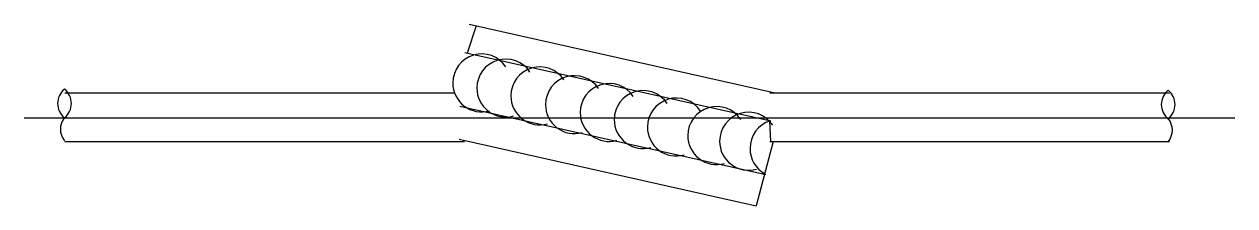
# Model space of a CAD drawing. Header units: metres. Extents: x -100456 to -97110, y -324280 to -323779.
import ezdxf

# ---------------------------------------------------------------- set-up
doc = ezdxf.new("R2010")
doc.units = ezdxf.units.M
doc.layers.add('AXIS', color=1, linetype='Continuous')
doc.layers.add('STEEL', color=1, linetype='Continuous')

msp = doc.modelspace()

# ---------------------------------------------------------------- linework, layer by layer
at = {"layer": 'AXIS'}
msp.add_line((-100455.97, -324037.58), (-97110.27, -324037.58), dxfattribs=at)
at = {"layer": 'STEEL'}
for points in [[(-99206.9, -323783.5), (-99232.01, -323858.42)], [(-99226.41, -323779.14), (-98380.56, -323968)], [(-99238.35, -323857.01), (-98392.5, -324045.86)], [(-100344.09, -323968.24), (-99265.59, -323968.24)], [(-98395.71, -323968.24), (-97291.09, -323968.24)], [(-99252.43, -324004.99), (-98406.58, -324193.85)], [(-98395.95, -324046.16), (-98393.04, -324102.63)], [(-99253.93, -324096.29), (-98432.63, -324279.66)], [(-100344.09, -324102.63), (-99239.47, -324102.63)], [(-98386.32, -324102.63), (-98432.63, -324279.66)], [(-98395.71, -324102.63), (-97291.09, -324102.63)]]:
    msp.add_lwpolyline(points, dxfattribs=at)
for points in [[(-99124.68, -323896.65, 0.74), (-99271.47, -323940.67, 1)], [(-99058.17, -323910.91, 0.74), (-99204.97, -323954.93, 1)], [(-98964.29, -323932.4, 0.74), (-99111.09, -323976.43, 1)], [(-98868.45, -323956.65, 0.74), (-99015.25, -324000.67, 1)], [(-99271.47, -323940.67, 0.5), (-99169.89, -324017.7, 1)], [(-99204.97, -323954.93, 0.5), (-99103.39, -324031.96, 1)], [(-98772.61, -323978.14, 0.74), (-98919.4, -324022.17, 1)], [(-98678.72, -323997.69, 0.74), (-98825.52, -324041.71, 1)], [(-99111.09, -323976.43, 0.5), (-99009.5, -324053.46, 1)], [(-98586.79, -324018.39, 0.74), (-98733.59, -324062.41, 1)], [(-99015.25, -324000.67, 0.5), (-98913.66, -324077.7, 1)], [(-98919.4, -324022.17, 0.5), (-98817.82, -324099.2, 1)], [(-98475.3, -324041.84, 0.74), (-98622.1, -324085.86, 1)], [(-98387.29, -324057.47, 0.74), (-98534.08, -324101.49, 1)], [(-98825.52, -324041.71, 0.5), (-98723.93, -324118.74, 1)], [(-98733.59, -324062.41, 0.5), (-98632, -324139.44, 1)], [(-98394.01, -324045.53, 0.33), (-98449.98, -324121.83, 1)], [(-98622.1, -324085.86, 0.5), (-98520.51, -324162.89, 1)], [(-98534.08, -324101.49, 0.5), (-98432.5, -324178.53, 1)], [(-98449.98, -324121.83, 0.27), (-98409.53, -324191.37, 1)]]:
    msp.add_lwpolyline(points, format="xyb", dxfattribs=at)
for centre, start, end in [((-100313.63, -323997.72), 128.23, 231.77), ((-100375.51, -323997.72), 308.23, 51.77), ((-97263.35, -324000.61), 128.23, 231.77), ((-97325.23, -324000.61), 308.23, 51.77), ((-100306.04, -324068.38), 140.41, 219.59), ((-97332.82, -324071.26), 320.41, 39.59)]:
    msp.add_arc(centre, 50, start, end, dxfattribs=at)

doc.saveas('drawing.dxf')
